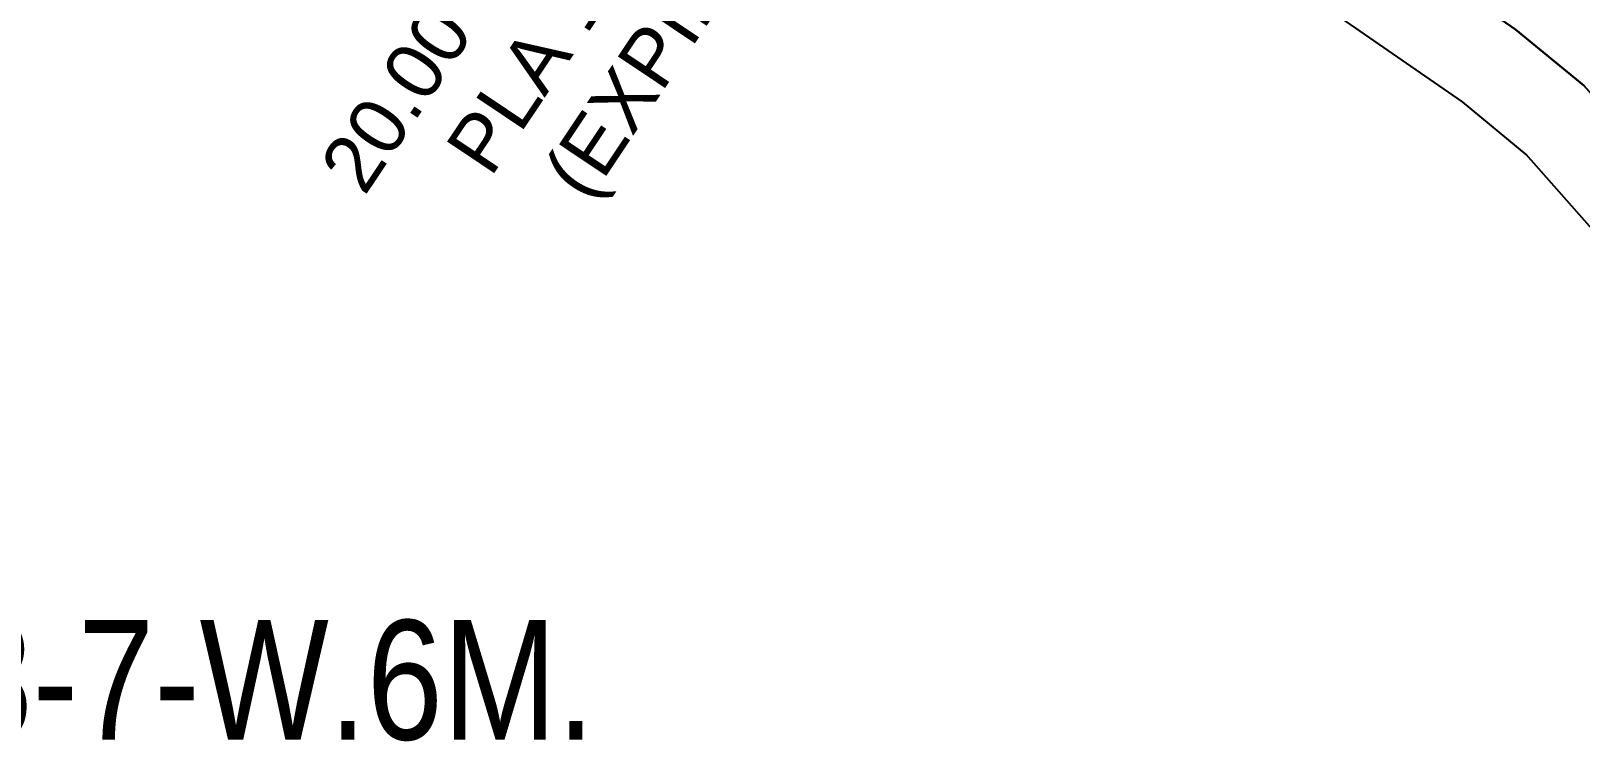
# Model space of a CAD drawing. Extents: x 363066 to 375462, y 6077936 to 6083550.
# Drawn here: x 372580.5 to 372839.8, y 6080110.1 to 6080229.6 of the extents above; entities that cross this region are included whole.
import ezdxf
from ezdxf.enums import TextEntityAlignment as Align

# ---------------------------------------------------------------- set-up
doc = ezdxf.new("R2010")
doc.units = 0
doc.header["$LTSCALE"] = 5
doc.layers.add('C-SYMBOL', color=7, linetype='Continuous')
doc.layers.add('F-RW', color=190, linetype='Continuous')
doc.layers.add('F-RW-T', color=190, linetype='Continuous', lineweight=9)
doc.styles.add('175L', font='ARIALN.TTF', dxfattribs={"height": 20})
doc.styles.add('A80', font='arial.ttf', dxfattribs={"height": 9.5})

msp = doc.modelspace()

# ---------------------------------------------------------------- linework, layer by layer
at = {"layer": 'F-RW', "flags": 128}
for points in [[(373996.34, 6079436.15), (373749.06, 6079605.14), (373719.45, 6079625.38), (373717.22, 6079626.9), (373615.57, 6079696.37), (373452.86, 6079765.54), (373424.57, 6079777.71), (373355.48, 6079821.11), (373246.54, 6079890.26), (373156.93, 6079948.66), (373108.53, 6079980.22), (372981.92, 6080062.75), (372926.55, 6080123.71), (372912.49, 6080139.19), (372911.55, 6080140.23), (372910.5, 6080141.4), (372892.58, 6080161.62), (372840.47, 6080220.47), (372829.04, 6080229.8), (372526.26, 6080438.87), (372454.27, 6080487.15), (372373.95, 6080554.3), (372236.03, 6080681.11)], [(372236.03, 6080681.11), (372373.95, 6080554.3), (372454.27, 6080487.15), (372526.26, 6080438.87), (372829.04, 6080229.8), (372840.47, 6080220.47), (372892.58, 6080161.62), (372910.5, 6080141.4), (372911.55, 6080140.23), (372912.49, 6080139.19), (372926.55, 6080123.71), (372981.92, 6080062.75), (373108.53, 6079980.22), (373156.93, 6079948.66), (373246.54, 6079890.26), (373355.48, 6079821.11), (373424.57, 6079777.71), (373452.86, 6079765.54), (373615.57, 6079696.37), (373717.22, 6079626.9), (373719.45, 6079625.38), (373749.06, 6079605.14), (373996.34, 6079436.15)], [(373984.79, 6079425.87), (373748.56, 6079587.32), (373718.95, 6079607.55), (373708.75, 6079614.52), (373608.34, 6079683.15), (373446.96, 6079751.75), (373417.57, 6079764.39), (373347.48, 6079808.43), (373238.51, 6079877.59), (373128.2, 6079949.48), (373079.79, 6079981.04), (372972.18, 6080051.17), (372925.94, 6080102.08), (372899.6, 6080131.07), (372830.79, 6080208.93), (372820.16, 6080217.71), (372517.82, 6080426.47), (372445.26, 6080475.13), (372364.06, 6080543.02), (372225.79, 6080670.15)]]:
    msp.add_lwpolyline(points, dxfattribs=at)

# ---------------------------------------------------------------- texts
at = {"layer": 'C-SYMBOL', "color": 3, "style": '175L'}
msp.add_text('Theor. S.W.1/4 Sec. 3-68-7-W.6M.', height=19.9937, dxfattribs=at).set_placement((372498.6, 6080104.96), align=Align.BOTTOM_CENTER)
at = {"layer": 'F-RW-T', "insert": (372614.99, 6080215.48), "char_height": 9.5, "width": 86.2495, "attachment_point": 1, "rotation": 56.2028, "style": 'A80'}
msp.add_mtext('\\pi55.831;(PGI)\\P\\pi0.48381;20.00 P/L R/W\\P\\pi14.799;PLA 190219\\P\\pi20.43;(EXPIRED)', dxfattribs=at)

doc.saveas('drawing.dxf')
